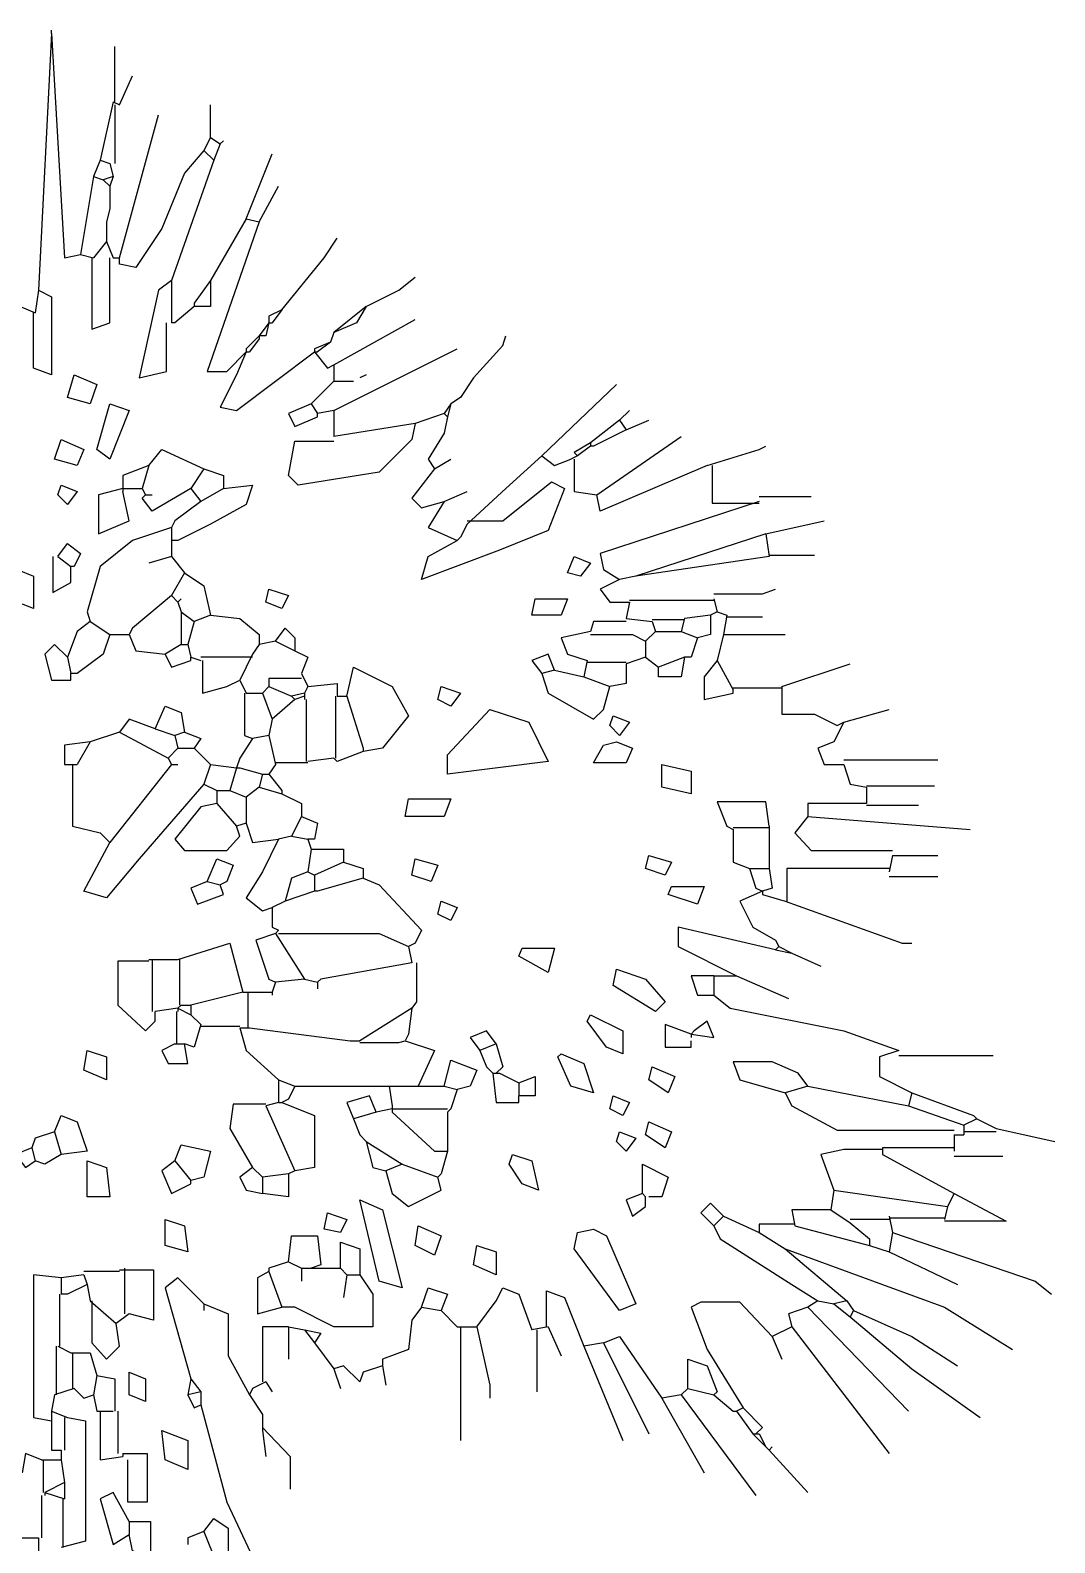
# Model space of a CAD drawing. Header units: inches. Extents: x -89 to -8, y 2 to 117.
# Drawn here: x -50.1 to -8.1, y 54.7 to 116.8 of the extents above; entities that cross this region are included whole.
import ezdxf

# ---------------------------------------------------------------- set-up
doc = ezdxf.new("R2010")
doc.units = ezdxf.units.IN
doc.header["$MEASUREMENT"] = 0
doc.layers.add('cben.net', color=7, linetype='Continuous')

# ---------------------------------------------------------------- blocks, each defined once
blk = doc.blocks.new('A$C7C6D5C81')
at = {"layer": 'cben.net', "color": 3, "linetype": 'Continuous'}
for points in [[(39.867, 114.266), (39.334, 103.733)], [(39.867, 114.266), (39.867, 114.399)], [(39.867, 114.266), (40.401, 105.067), (41.067, 105.2)], [(42.467, 111.466), (42.467, 113.733)], [(42.667, 111.333), (43.199, 112.533)], [(42.4, 111.466), (41.866, 109.066)], [(42.4, 111.466), (42.667, 111.333)], [(42.467, 111.333), (42.467, 108.933)], [(46.4, 110), (46.4, 111.333)], [(42.667, 105.067), (44.266, 110.934)], [(46.4, 110), (46.133, 109.467)], [(46.4, 110), (46.8, 109.733)], [(46.8, 109.733), (46.934, 109.867)], [(36.666, 109.733), (38.267, 103.199), (39.2, 102.8)], [(46.133, 109.467), (45.333, 108.533), (44.401, 106.267), (43.334, 104.667), (42.667, 104.8), (42.667, 105.067)], [(46.133, 109.467), (46.533, 109.066)], [(46.8, 109.733), (46.533, 109.066)], [(47.866, 106.666), (48.933, 109.333)], [(41.866, 109.066), (41.6, 108.4)], [(41.866, 109.066), (42.267, 108.933)], [(42.267, 108.933), (42.4, 108.4)], [(46.533, 109.066), (44.8, 104.133)], [(41.6, 108.4), (41.067, 105.2)], [(41.6, 108.4), (42, 108.267)], [(42.4, 108.4), (42, 108.267)], [(42, 108.267), (42.267, 107.999)], [(42.4, 108.4), (42.267, 107.999)], [(42.267, 107.999), (42.267, 107.067)], [(48.4, 106.533), (49.2, 107.999)], [(42.267, 107.067), (42.134, 106.533)], [(42.267, 107.067), (42.134, 106.533)], [(42.134, 106.533), (42.134, 105.734)], [(48.4, 106.533), (46.267, 100.4), (47.067, 100.4), (47.866, 101.2)], [(47.866, 106.666), (46.4, 104.133)], [(47.866, 106.666), (48.4, 106.533)], [(42.134, 105.734), (41.6, 105.067)], [(42.134, 105.734), (42.4, 105.067)], [(49.334, 102.933), (51.067, 105.067), (51.6, 105.867)], [(41.067, 105.2), (41.6, 105.067)], [(41.533, 105.067), (41.533, 102.134), (42.267, 102.4), (42.267, 105.067)], [(42.4, 105.067), (42.667, 105.067)], [(39.334, 103.733), (39.867, 103.467), (39.867, 100.266), (39.133, 100.533), (39.133, 102.8)], [(39.334, 103.733), (39.2, 102.8)], [(44.8, 104.133), (44.266, 103.733), (43.467, 100.133), (44.6, 100.4), (44.6, 102.4)], [(44.8, 104.133), (44.8, 102.4)], [(46.4, 104.133), (46.4, 103.066), (45.734, 103.066)], [(46.4, 104.133), (45.734, 103.199), (45.734, 103.066)], [(52.8, 103.066), (54.133, 103.733), (54.8, 104.266)], [(45.734, 103.066), (44.933, 102.4), (44.8, 102.4)], [(52.8, 103.066), (52.4, 102.4), (51.467, 102)], [(52.8, 103.066), (51.467, 102)], [(49.334, 102.933), (48.8, 102.666), (48.8, 102.4)], [(49.334, 102.933), (48.933, 102.4)], [(51.467, 100.667), (54.8, 102.533)], [(48.4, 101.866), (47.866, 101.333), (47.866, 101.2)], [(48.8, 102.4), (48.667, 101.866), (48.4, 101.866)], [(48.8, 102.4), (48.4, 101.866)], [(48.4, 101.866), (48.4, 101.733)], [(48.8, 102.4), (48.933, 102.4)], [(51.467, 102), (51.333, 101.6)], [(57.2, 100.133), (58.4, 101.466), (58.534, 101.866)], [(47.866, 101.2), (47.467, 100.266), (46.8, 98.933), (47.467, 98.8), (50.667, 101.2)], [(47.866, 101.2), (48.001, 101.2)], [(48.4, 101.733), (48.001, 101.2)], [(51.333, 101.6), (50.667, 101.333), (50.667, 101.2)], [(50.667, 101.2), (51.2, 100.533), (51.467, 100.667)], [(50.667, 101.2), (50.799, 101.2)], [(51.333, 101.6), (50.799, 101.2)], [(51.467, 98.8), (56.533, 101.333)], [(51.467, 100.667), (51.467, 100)], [(40.799, 100.266), (41.734, 99.867), (41.467, 99.066), (40.533, 99.333), (40.799, 100.266)], [(51.467, 100), (50.533, 99.066)], [(51.467, 100), (52.267, 100)], [(52.8, 100.266), (52.533, 100.133)], [(57.2, 100.133), (56.666, 99.333)], [(57.2, 100.133), (56.666, 99.333)], [(56.666, 99.333), (56.267, 99.066)], [(60, 96.934), (63.067, 99.867)], [(42.267, 99.066), (43.067, 98.8), (42.267, 96.799), (41.734, 97.2), (42.267, 99.066)], [(50.533, 99.066), (49.6, 98.667), (49.867, 98.134), (50.799, 98.533), (50.799, 98.667)], [(50.533, 99.066), (50.799, 98.667)], [(51.467, 98.8), (50.799, 98.667)], [(51.467, 98.8), (51.467, 97.733)], [(56.267, 99.066), (56, 98.667)], [(56.267, 99.066), (56.133, 98.533)], [(63.199, 98.4), (63.6, 98.8)], [(54.8, 98.267), (54.667, 97.6), (53.334, 96.267), (50, 95.734), (49.6, 96.133), (49.867, 97.533), (51.467, 97.533)], [(54.8, 98.267), (51.467, 97.733)], [(56, 98.667), (54.8, 98.267)], [(56.133, 98.533), (56, 97.866), (55.333, 96.799), (55.601, 96.4)], [(56, 98.667), (56.133, 98.533)], [(63.199, 98.4), (62, 97.467)], [(63.199, 98.4), (63.467, 97.999)], [(63.467, 97.999), (64.401, 98.4)], [(40.267, 97.6), (41.2, 97.2), (40.934, 96.533), (40, 96.799), (40.267, 97.6)], [(62, 97.467), (61.333, 97.067), (61.467, 96.934)], [(63.467, 97.999), (62.134, 97.333), (62, 97.333)], [(62, 97.467), (62, 97.333)], [(62.267, 95.333), (65.734, 97.733)], [(43.867, 96.533), (44.401, 97.2), (46.133, 96.4)], [(60, 96.934), (58.534, 95.599), (56.934, 94.133)], [(60, 96.934), (60.533, 96.533), (61.2, 96.799)], [(61.467, 96.934), (61.2, 96.799)], [(62, 97.333), (61.467, 96.934)], [(66.8, 96.533), (68.933, 97.2), (69.2, 97.333)], [(43.867, 96.533), (42.8, 96.133), (42.8, 95.599)], [(43.867, 96.533), (43.6, 95.599)], [(46.133, 96.4), (45.601, 95.599)], [(46.133, 96.4), (46.934, 96.133), (46.934, 95.599)], [(55.601, 96.4), (54.667, 95.2), (55.067, 94.8), (56, 95.067)], [(55.601, 96.4), (56.267, 96.799)], [(61.333, 96.799), (61.333, 95.466), (62.267, 95.333)], [(66.8, 96.533), (62.4, 94.667), (62.267, 95.333)], [(67, 96.533), (67, 95), (68.933, 95)], [(40.267, 95.734), (40.934, 95.466), (40.533, 94.933), (40.133, 95.333), (40.267, 95.734)], [(42.8, 95.599), (41.8, 95.333), (41.8, 93.733), (43.067, 94.266), (42.8, 95.466)], [(42.8, 95.599), (43.6, 95.599)], [(42.8, 95.599), (42.8, 95.466)], [(45.601, 95.599), (44, 94.667), (43.6, 95.2), (43.733, 95.333)], [(43.6, 95.599), (43.733, 95.333)], [(46.934, 95.599), (48.133, 95.734), (47.866, 94.933), (46.4, 94.133), (45.067, 93.467), (44.8, 93.467)], [(45.601, 95.599), (46, 95.067)], [(46.934, 95.599), (46, 95.067)], [(56.934, 94.266), (58.4, 94.266), (60.401, 95.867), (60.934, 95.599), (60.267, 93.866), (58.267, 93.066), (55.067, 91.866), (55.333, 92.8), (56.533, 93.467)], [(43.733, 95.333), (44, 95.333)], [(46, 95.067), (44.933, 94.266), (44.8, 94)], [(56, 95.067), (55.333, 94), (56.533, 93.467)], [(56, 95.067), (56.934, 95.466)], [(68.933, 95.067), (62.4, 92.933), (62.533, 92.267), (63.199, 91.866)], [(68.933, 95.266), (71.067, 95.266)], [(44.8, 94), (43.199, 93.467), (41.866, 92.4), (41.333, 90.533), (41.467, 90.133)], [(44.8, 94), (44.8, 93.467)], [(56.934, 94.133), (56.666, 93.6)], [(56.934, 94.133), (56.666, 93.6)], [(69.2, 93.733), (63.867, 92)], [(69.2, 93.733), (71.6, 94.266)], [(69.2, 93.733), (69.334, 92.8)], [(40.133, 92.8), (40.533, 93.334), (41.067, 92.933), (40.799, 92.4), (40.667, 92.4)], [(44.8, 93.467), (44.8, 92.8)], [(56.666, 93.6), (56.533, 93.467)], [(39.933, 92.8), (39.933, 91.333), (40.667, 91.733), (40.667, 92.4)], [(40.133, 92.8), (40.667, 92.4)], [(44.8, 92.8), (43.867, 92.533)], [(44.8, 92.8), (45.333, 92.134)], [(61.333, 92.8), (62, 92.533), (61.6, 92), (61.067, 92.134), (61.333, 92.8)], [(69.334, 92.8), (63.867, 92)], [(69.334, 92.866), (71.2, 92.866)], [(38.467, 92.267), (39.133, 92), (39.133, 90.667), (38.467, 90.934), (38.467, 92.267)], [(45.333, 92.134), (44.8, 91.2)], [(45.333, 92.134), (46.133, 91.6), (46.4, 90.4)], [(63.199, 91.866), (62.4, 91.466), (62.8, 90.934), (63.6, 90.934)], [(63.867, 92), (63.199, 91.866)], [(48.8, 91.466), (49.6, 91.2), (49.334, 90.667), (48.667, 90.934), (48.8, 91.466)], [(67.067, 91.267), (69.066, 91.267), (69.6, 91.466)], [(44.8, 91.2), (43.199, 89.867), (43.067, 89.6)], [(44.8, 91.2), (45.067, 90.934)], [(45.067, 90.934), (45.2, 91.067)], [(45.067, 90.934), (45.2, 90.533)], [(59.734, 91.067), (61.067, 91.067), (60.799, 90.4), (59.6, 90.4), (59.734, 91.067)], [(63.6, 90.934), (63.467, 90.266)], [(67.067, 91), (63.6, 91)], [(67.067, 91.067), (67.2, 90.533)], [(41.467, 90.133), (40.934, 89.733), (40.533, 88.667)], [(41.467, 90.133), (42.267, 89.6)], [(45.2, 90.533), (45.2, 89.2)], [(45.2, 90.533), (45.734, 90.133)], [(45.734, 90.133), (45.466, 89.2)], [(46.4, 90.4), (45.734, 90.133)], [(46.4, 90.4), (47.6, 90.266), (48.4, 89.6), (48.4, 89.2)], [(63.467, 90.133), (62.134, 90.133), (62, 89.733)], [(63.467, 90.266), (64.534, 90.133)], [(65.867, 90.2), (64.534, 90.2)], [(64.534, 90.133), (64.667, 89.733)], [(65.867, 90.266), (65.734, 89.733)], [(66.934, 90.4), (65.867, 90.266)], [(66.934, 90.4), (66.934, 89.6), (66.4, 89.467)], [(67.2, 90.533), (66.934, 90.4)], [(67.2, 90.533), (67.6, 90.4)], [(67.6, 90.4), (67.467, 89.6)], [(67.6, 90.333), (69.066, 90.333)], [(42.267, 89.6), (42, 88.8), (40.934, 87.999), (40.667, 87.999)], [(42.267, 89.6), (43.067, 89.6)], [(43.067, 89.6), (43.334, 88.933), (44.534, 88.8)], [(49.066, 89.333), (49.466, 89.867), (49.867, 89.467), (49.867, 88.933)], [(62, 89.733), (60.799, 89.467), (61.067, 88.8), (61.866, 88.533)], [(62, 89.6), (63.733, 89.6), (64.266, 89.333)], [(64.667, 89.733), (64.266, 89.333)], [(64.667, 89.733), (65.734, 89.733)], [(65.734, 89.733), (66.4, 89.467)], [(66.4, 89.467), (66.133, 88.667), (65.867, 88.667)], [(67.467, 89.6), (67.2, 88.533)], [(67.467, 89.6), (70, 89.6)], [(40.533, 88.667), (40, 89.2), (39.6, 88.8), (39.867, 87.733), (40.667, 87.733), (40.667, 87.999)], [(45.2, 89.2), (44.534, 88.8)], [(44.534, 88.8), (44.8, 88.267), (45.601, 88.533), (45.601, 88.667)], [(45.2, 89.2), (45.466, 89.2)], [(45.466, 89.2), (45.601, 88.667)], [(48.133, 88.8), (47.6, 87.733)], [(48.4, 89.2), (48.133, 88.8)], [(49.066, 89.333), (48.4, 89.2)], [(49.066, 89.333), (49.867, 88.933)], [(49.867, 88.933), (50.401, 88.667), (50.133, 87.999)], [(60.533, 88.134), (60.267, 88.8), (59.6, 88.533), (60, 87.999)], [(64.266, 89.333), (64.266, 88.667)], [(40.533, 88.667), (40.667, 87.999)], [(45.601, 88.667), (46, 88.533)], [(48.133, 88.667), (46, 88.667)], [(46.067, 88.533), (46.067, 87.2), (47.067, 87.467), (47.6, 87.733)], [(52, 87.067), (52.267, 88.267), (53.867, 87.467), (54.534, 86.267), (53.467, 84.933), (52.667, 84.8)], [(61.866, 88.533), (61.734, 87.866)], [(61.866, 88.467), (63.467, 88.467)], [(63.467, 88.4), (63.467, 87.6), (62.8, 87.467)], [(64.266, 88.667), (63.467, 88.4)], [(64.266, 88.667), (64.8, 88.267)], [(65.867, 88.667), (65.734, 87.866), (64.8, 87.866), (64.8, 88.267)], [(65.867, 88.667), (64.8, 88.267)], [(67.2, 88.533), (66.666, 87.866), (66.666, 86.934), (67.866, 87.2), (67.866, 87.333)], [(67.2, 88.533), (67.866, 87.333)], [(69.867, 87.467), (72.667, 88.4)], [(47.6, 87.733), (47.866, 87.2)], [(50.133, 87.8), (48.8, 87.8), (48.8, 87.467)], [(50.133, 87.999), (50.401, 87.467)], [(50.401, 87.467), (51.6, 87.6), (51.6, 87.067)], [(60.533, 88.134), (60, 87.999)], [(60, 87.999), (60.267, 87.2), (62.134, 86.133), (62.533, 86.533), (62.8, 87.467)], [(60.533, 88.134), (61.734, 87.866)], [(61.734, 87.866), (62.8, 87.467)], [(47.8, 87.2), (47.8, 85.466), (48.133, 85.333)], [(47.866, 87.2), (48.534, 87.2)], [(48.8, 87.467), (48.534, 87.2)], [(48.534, 87.2), (48.933, 86.133)], [(48.8, 87.467), (49.734, 87.067)], [(49.867, 86.934), (48.933, 86.133)], [(50.267, 87.2), (49.734, 87.067)], [(49.734, 87.067), (49.867, 86.934)], [(50.267, 87.067), (49.867, 86.934)], [(50.401, 87.467), (50.267, 87.2)], [(50.267, 87.2), (50.267, 87.067)], [(50.267, 87.067), (50.267, 86.934)], [(50.333, 86.934), (50.333, 84.399)], [(51.533, 87.067), (51.533, 84.534)], [(51.6, 87.067), (52, 87.067)], [(52, 87.067), (52.667, 84.933), (52.667, 84.8)], [(55.867, 87.467), (56.666, 87.2), (56.267, 86.666), (55.734, 86.934), (55.867, 87.467)], [(69.867, 87.4), (67.866, 87.4)], [(69.867, 87.467), (69.867, 86.333), (71.2, 86.333), (72.134, 85.867), (72.4, 86)], [(44.133, 85.734), (44.534, 86.666), (45.2, 86.4), (45.333, 85.599)], [(57.866, 86.533), (59.466, 86), (60.267, 84.399), (56.133, 83.866), (56.133, 84.667), (57.866, 86.533)], [(72.4, 86), (74.266, 86.533)], [(44.133, 85.734), (43.067, 86.133), (42.667, 85.599)], [(44.133, 85.734), (44.933, 85.466)], [(48.933, 86.133), (48.8, 85.466)], [(62.933, 86.267), (63.6, 86), (63.199, 85.466), (62.8, 85.867), (62.933, 86.267)], [(72.4, 86), (72, 85.2), (71.333, 84.933), (71.6, 84.266), (72.4, 84.266)], [(41.467, 85.2), (40.401, 85.067), (40.401, 84.266), (40.934, 84.266)], [(41.467, 85.2), (40.934, 84.266)], [(42.667, 85.599), (41.467, 85.2)], [(42.667, 85.599), (44.667, 84.534)], [(45.333, 85.599), (44.933, 85.466)], [(44.933, 85.466), (45.067, 84.933)], [(45.333, 85.599), (46, 85.333), (45.734, 84.933)], [(48.133, 85.333), (47.6, 84.534), (47.467, 84.133)], [(48.8, 85.466), (48.133, 85.333)], [(48.8, 85.466), (49.066, 84.266)], [(63.067, 85.2), (63.733, 84.933), (63.467, 84.333), (62.134, 84.333), (62.533, 85.067), (63.067, 85.2)], [(45.067, 84.933), (44.667, 84.534)], [(44.667, 84.534), (44.8, 84.266)], [(45.067, 84.933), (45.734, 84.933)], [(45.734, 84.933), (46.4, 84.266)], [(51.467, 84.534), (50.401, 84.399)], [(52.667, 84.8), (51.6, 84.399), (51.467, 84.534)], [(72.4, 84.467), (76.267, 84.467)], [(40.734, 84.266), (40.734, 81.733), (41.866, 81.466), (42.267, 81.067)], [(44.8, 84.266), (42.267, 81.067)], [(44.8, 84.266), (45.067, 84.266)], [(46.4, 84.266), (46.133, 83.467)], [(46.4, 84.266), (47.467, 84.133)], [(47.467, 84.133), (47.2, 83.199)], [(47.467, 84.133), (47.6, 84.133)], [(47.6, 84.133), (48.534, 83.866)], [(48.534, 83.866), (48.4, 83.334)], [(48.534, 83.866), (48.8, 83.866)], [(49.066, 84.266), (48.8, 83.866)], [(48.8, 83.866), (49.334, 83.199), (49.334, 83.066)], [(50.401, 84.333), (49.066, 84.333)], [(64.933, 84.266), (66.133, 84), (66.133, 83.066), (64.933, 83.334), (64.933, 84.266)], [(72.4, 84.266), (72.667, 83.467), (73.334, 83.334)], [(46.133, 83.467), (43.467, 80.4), (42.134, 78.8), (41.2, 79.066), (42.267, 81.067)], [(46.133, 83.467), (46.666, 83.199)], [(46.666, 83.199), (46.666, 82.666)], [(46.666, 83.199), (47.2, 83.199)], [(47.2, 83.199), (47.866, 82.933)], [(48.4, 83.334), (47.866, 82.933)], [(48.4, 83.334), (49.334, 83.066)], [(73.334, 83.4), (76.133, 83.4)], [(73.334, 83.334), (73.334, 82.666)], [(46.666, 82.666), (46, 82.533), (44.933, 81.2), (45.333, 80.734), (47.067, 80.734), (47.6, 81.333), (47.467, 81.733)], [(46.666, 82.666), (47.467, 81.733)], [(47.866, 82.933), (47.866, 81.866)], [(49.334, 83.066), (50.133, 82.666), (50.133, 82.134)], [(54.534, 82.866), (56.267, 82.866), (56, 82.134), (54.401, 82.134), (54.534, 82.866)], [(69.334, 81.733), (69.2, 82.733), (67.2, 82.733), (67.6, 81.733), (67.866, 81.6)], [(73.334, 82.666), (70.934, 82.666), (70.934, 82.134)], [(73.334, 82.6), (75.466, 82.6)], [(50.133, 82.134), (49.734, 81.333)], [(50.133, 82.134), (50.799, 81.866), (50.667, 81.2), (50.401, 81.2)], [(70.934, 82.134), (70.401, 81.466), (71.067, 80.734), (74.401, 80.734)], [(70.934, 82.134), (77.6, 81.6)], [(47.866, 81.866), (47.467, 81.733)], [(47.866, 81.866), (48.133, 81.067), (49.2, 81.2)], [(49.734, 81.333), (49.2, 81.2)], [(49.734, 81.333), (50.401, 81.2)], [(69.334, 81.666), (67.866, 81.666)], [(67.866, 81.6), (67.866, 80.266), (68.534, 80)], [(69.334, 81.733), (69.334, 80)], [(49.2, 81.2), (48.534, 79.867), (47.866, 78.8), (48.534, 78.267), (48.933, 78.4)], [(50.401, 81.2), (50.533, 80.8)], [(50.533, 80.8), (50.401, 79.867)], [(50.533, 80.8), (51.866, 80.8), (51.866, 80.266)], [(46.267, 79.467), (46.666, 80.4), (47.333, 80.133), (47.067, 79.467), (46.8, 79.333)], [(51.866, 80.266), (50.667, 79.733)], [(51.866, 80.266), (52.667, 80), (52.667, 79.6)], [(54.8, 80.4), (55.734, 80.133), (55.466, 79.467), (54.667, 79.733), (54.8, 80.4)], [(64.401, 80.533), (65.333, 80.266), (65.067, 79.733), (64.266, 80), (64.401, 80.533)], [(74.401, 80.533), (74.266, 79.867)], [(74.401, 80.533), (76.267, 80.533)], [(46.267, 79.467), (45.601, 79.2), (45.867, 78.533), (46.934, 78.933), (46.8, 79.333)], [(46.267, 79.467), (46.8, 79.333)], [(50.401, 79.867), (49.734, 79.6), (49.466, 78.667)], [(50.401, 79.867), (50.667, 79.733)], [(50.667, 79.733), (50.667, 79.066)], [(52.667, 79.6), (50.799, 79.066), (50.667, 79.066)], [(52.667, 79.6), (53.334, 79.333), (55.067, 77.467), (54.8, 76.934), (54.534, 76.799)], [(68.534, 80), (69.334, 80)], [(68.534, 80), (68.8, 79.2), (69.066, 79.066)], [(69.334, 80), (69.466, 79.2), (69.066, 79.066)], [(74.266, 80), (70.067, 80), (70.067, 78.667)], [(74.266, 79.667), (76.267, 79.667)], [(50.667, 79.066), (49.466, 78.667)], [(65.333, 79.266), (66.666, 79.266), (66.4, 78.533), (65.2, 78.933), (65.333, 79.266)], [(69.066, 79.066), (68.133, 78.667), (68.667, 77.6), (69.6, 77.067), (69.734, 76.799)], [(69.066, 79.066), (69.066, 78.933)], [(69.066, 78.933), (70, 78.667)], [(49.466, 78.667), (48.933, 78.4)], [(48.933, 78.4), (48.933, 77.6), (49.2, 77.467)], [(55.867, 78.667), (56.533, 78.4), (56.267, 77.866), (55.734, 78.134), (55.867, 78.667)], [(70, 78.667), (74.8, 76.934), (75.2, 76.934)], [(69.6, 76.666), (65.601, 77.6), (65.601, 76.799), (68.001, 75.599)], [(49.066, 77.333), (48.267, 77.067), (48.8, 75.466), (49.066, 75.333)], [(49.2, 77.467), (49.066, 77.333)], [(49.066, 77.333), (50.267, 75.466)], [(49.2, 77.333), (53.334, 77.333), (54.534, 76.799)], [(45.067, 76.267), (47.2, 76.934), (47.733, 74.933)], [(54.534, 76.799), (54.667, 76.133)], [(59.2, 76.733), (60.533, 76.733), (60.267, 75.734), (59.066, 76.4), (59.2, 76.733)], [(69.734, 76.799), (69.6, 76.666)], [(69.6, 76.666), (70.267, 76.533)], [(69.734, 76.799), (70.267, 76.533)], [(70.267, 76.533), (71.467, 76)], [(43.867, 76.2), (42.6, 76.2), (42.6, 74.399), (43.733, 73.334), (44.133, 73.733), (44.133, 74.133)], [(43.867, 76.267), (45.067, 76.267)], [(44, 76.267), (44, 74.133)], [(45.133, 76.267), (45.133, 74.399)], [(54.667, 76.133), (50.934, 75.466), (50.799, 75.333)], [(54.867, 76.133), (54.867, 74.534), (54.667, 74.266)], [(63.067, 75.867), (64.266, 75.466), (65.067, 74.534), (64.667, 74.133), (62.933, 75.2), (63.067, 75.867)], [(49.066, 75.333), (48.933, 74.933)], [(50.267, 75.466), (49.066, 75.333)], [(50.267, 75.466), (50.799, 75.333)], [(50.799, 75.333), (50.799, 75.067)], [(67.067, 75.599), (66.133, 75.599), (66.4, 74.8), (67.067, 74.8)], [(67.067, 75.599), (68.001, 75.599)], [(67.067, 75.599), (67.067, 74.8)], [(68.001, 75.599), (70.133, 74.667)], [(47.733, 74.933), (45.601, 74.399)], [(47.733, 74.933), (47.866, 74.933)], [(47.866, 74.933), (48.001, 74.933)], [(47.933, 74.933), (47.933, 73.467)], [(48.001, 74.933), (48.933, 74.933)], [(48.933, 74.933), (48.933, 74.8)], [(67.067, 74.8), (67.733, 74.266), (72.4, 73.334), (74.667, 72.533)], [(45.067, 74.266), (44.133, 74.133)], [(45, 74.133), (45, 72.8)], [(45.2, 74.399), (45.067, 74.266)], [(45.067, 74.266), (45.601, 74)], [(45.067, 74.266), (45.067, 74.133)], [(45.2, 74.399), (45.601, 74.399)], [(45.601, 74.399), (45.601, 74)], [(45.601, 74), (46, 73.6)], [(54.667, 74.266), (52.533, 72.933)], [(54.667, 74.266), (54.534, 73.199), (54.401, 72.933)], [(62, 74), (63.334, 73.334), (63.334, 72.4), (62.667, 72.666), (61.866, 73.733), (62, 74)], [(46, 73.6), (45.734, 72.666), (45.333, 72.8)], [(46, 73.533), (47.6, 73.533)], [(47.6, 73.467), (47.866, 72.533), (49.2, 71.333)], [(47.6, 73.467), (48.001, 73.467)], [(48.001, 73.467), (52.134, 72.933), (52.533, 72.933)], [(58.133, 72.8), (57.733, 73.334), (57.067, 73.066), (57.467, 72.533)], [(66.133, 73.199), (65.067, 73.6), (65.067, 72.666), (66.133, 72.666), (66.133, 72.933)], [(66.133, 73.199), (67.067, 73.066), (66.8, 73.733), (66.267, 73.334), (66.133, 73.199)], [(44.933, 72.8), (44.401, 72.533), (44.667, 72), (45.466, 72), (45.333, 72.8)], [(44.933, 72.8), (45.333, 72.8)], [(52.533, 72.866), (54.133, 72.866), (54.401, 72.933)], [(54.401, 72.933), (55.601, 72.533), (54.933, 71.067)], [(58.133, 72.8), (57.467, 72.533)], [(58.133, 72.8), (58.4, 71.866), (58.133, 71.6)], [(66.133, 73.199), (66.133, 73.066)], [(41.333, 72.533), (42.134, 72.267), (42.134, 71.333), (41.2, 71.733), (41.333, 72.533)], [(56, 71.067), (56.267, 72.134), (57.333, 71.733), (57.067, 71.067), (56.533, 70.934)], [(57.467, 72.533), (57.733, 71.866), (58.001, 71.6)], [(60.799, 72.4), (61.734, 72), (62.134, 70.8), (61.2, 71.067), (60.667, 72.267), (60.799, 72.4)], [(70.934, 71.067), (70.533, 71.6), (69.466, 72.067), (67.866, 72.067), (68.133, 71.333), (70, 70.8)], [(74.667, 72.533), (73.867, 72.267), (73.867, 71.466), (75.2, 70.8)], [(74.667, 72.333), (78.534, 72.333)], [(58.001, 71.6), (58.133, 70.4), (59.066, 70.4), (59.066, 70.667)], [(58.001, 71.6), (58.133, 71.6)], [(58.133, 71.6), (58.267, 71.6)], [(58.267, 71.6), (59.066, 71.2)], [(59.066, 71.2), (59.734, 71.466), (59.734, 70.667), (59.066, 70.667)], [(64.534, 71.866), (65.466, 71.466), (65.2, 70.8), (64.401, 71.333), (64.534, 71.866)], [(49.2, 71.333), (49.2, 70.4)], [(49.2, 71.333), (49.867, 71.067)], [(49.867, 71.067), (49.6, 70.533), (49.334, 70.4)], [(49.867, 71.067), (53.733, 71.067)], [(53.733, 71.067), (54.933, 71.067)], [(53.733, 71.067), (53.867, 70.266)], [(54.933, 71.067), (56, 71.067)], [(56, 71.067), (56.533, 70.934)], [(56.533, 70.934), (56.267, 70.133), (56.133, 70)], [(59.066, 71.2), (59.066, 70.667)], [(70.934, 71.067), (70, 70.8)], [(70, 70.8), (70.267, 70.266), (72.134, 69.266), (74, 69.266), (75.2, 69.266), (76.934, 69.266)], [(70.934, 71.067), (75.067, 70.266)], [(75.2, 70.8), (75.067, 70.266)], [(75.2, 70.8), (77.733, 69.867), (77.866, 69.733)], [(48.667, 70.333), (47.333, 70.333), (47.2, 69.333), (48.133, 67.733)], [(49.2, 70.4), (48.667, 70.266)], [(48.667, 70.266), (49.867, 67.6)], [(49.2, 70.4), (49.334, 70.4)], [(49.334, 70.4), (50.667, 69.867), (50.667, 67.733), (49.867, 67.6)], [(53.199, 70), (52.933, 70.667), (52, 70.4), (52.267, 69.733)], [(53.867, 70.266), (53.867, 70.133)], [(62.933, 70.667), (63.6, 70.4), (63.334, 69.867), (62.8, 70.133), (62.933, 70.667)], [(75.067, 70.266), (77.333, 69.467)], [(40, 69.2), (40.267, 69.867), (40.934, 69.6), (41.333, 68.4), (40.267, 68.267)], [(53.199, 70), (52.267, 69.733)], [(52.267, 69.733), (52.533, 69.066), (52.8, 68.8)], [(53.867, 70.133), (53.199, 70)], [(53.867, 70.133), (56.133, 70.133)], [(53.867, 70.133), (53.867, 70)], [(53.867, 70), (55.601, 68.4), (56.133, 68.4)], [(56.133, 70), (56.133, 68.4)], [(64.401, 69.6), (65.333, 69.2), (65.067, 68.533), (64.266, 69.066), (64.401, 69.6)], [(77.866, 69.733), (77.333, 69.467)], [(77.866, 69.733), (78.667, 69.333)], [(40, 69.2), (39.2, 68.933), (39.066, 68.533)], [(40, 69.2), (40.267, 68.267)], [(63.199, 69.2), (63.867, 68.933), (63.467, 68.4), (63.067, 68.8), (63.199, 69.2)], [(76.934, 69.066), (76.934, 68.4)], [(76.934, 69.066), (77.333, 69.066)], [(77.333, 69.467), (77.333, 69.066)], [(78.667, 69.2), (77.333, 69.2)], [(78.667, 69.333), (81.067, 68.8)], [(39.066, 68.533), (38.4, 68.267), (38.8, 67.733), (39.2, 67.999)], [(39.066, 68.533), (39.2, 67.999)], [(44.933, 67.999), (45.2, 68.667), (46.4, 68.4), (46.133, 67.333), (45.601, 67.2)], [(52.8, 68.8), (53.067, 67.733), (53.6, 67.6)], [(52.8, 68.8), (54.266, 67.866)], [(56.133, 68.4), (55.867, 67.467), (55.734, 67.333)], [(74, 68.467), (72.4, 68.467), (71.467, 68.267), (72, 66.799)], [(76.934, 68.533), (74, 68.533), (74, 68.267)], [(40.267, 68.267), (39.6, 67.866), (39.2, 67.999)], [(41.333, 67.999), (42.134, 67.733), (42.267, 66.533), (41.333, 66.533), (41.333, 67.999)], [(44.933, 67.999), (44.401, 67.6), (44.8, 66.666), (45.601, 67.067), (45.601, 67.2)], [(44.933, 67.999), (45.601, 67.2)], [(48.133, 67.733), (47.6, 67.333), (47.866, 66.799), (48.534, 66.666)], [(48.133, 67.733), (48.534, 67.333)], [(54.266, 67.866), (53.6, 67.6)], [(54.266, 67.866), (55.734, 67.333)], [(58.8, 68.267), (59.6, 67.999), (59.867, 66.799), (59.2, 67.067), (58.667, 67.866), (58.8, 68.267)], [(64.133, 66.666), (64.133, 67.866), (65.2, 67.333), (64.933, 66.533), (64.401, 66.533)], [(74, 68.267), (76.934, 66.666)], [(76.934, 68.199), (78.933, 68.199)], [(49.6, 67.467), (49.6, 66.533), (48.534, 66.666)], [(49.6, 67.467), (48.534, 67.333)], [(48.534, 67.333), (48.534, 66.666)], [(49.867, 67.6), (49.6, 67.467)], [(53.6, 67.6), (53.867, 66.666), (54.534, 66.133), (55.867, 66.799), (55.734, 67.333)], [(64.133, 66.666), (63.467, 66.4), (63.733, 65.734), (64.266, 66.133), (64.266, 66.533)], [(64.133, 66.666), (64.266, 66.533)], [(72, 66.799), (71.866, 66)], [(72, 66.799), (76.666, 66.133)], [(76.934, 66.666), (79.066, 65.533), (76.533, 65.533)], [(76.934, 66.666), (76.666, 66.133)], [(51.2, 65.867), (52, 65.599), (51.734, 65.067), (51.067, 65.2), (51.2, 65.867)], [(52.533, 66.4), (53.467, 66), (54.266, 62.8), (53.334, 63.066), (52.533, 66.4)], [(67.467, 65.734), (66.934, 66.267), (66.533, 65.867), (67.067, 65.333)], [(71.866, 66), (70.267, 66), (70.401, 65.333)], [(71.866, 66), (72.667, 65.466)], [(76.666, 66.133), (76.533, 65.599)], [(44.534, 65.599), (45.333, 65.333), (45.466, 64.266), (44.534, 64.534), (44.534, 65.599)], [(54.933, 65.333), (55.867, 64.933), (55.601, 64.133), (54.8, 64.534), (54.933, 65.333)], [(62.134, 65.2), (62.667, 64.933), (63.867, 62.134), (63.199, 61.866), (61.333, 64.399), (61.467, 65.067), (62.134, 65.2)], [(67.467, 65.734), (67.067, 65.333)], [(67.067, 65.333), (67.333, 64.8), (70.267, 62.933), (71.333, 62.267)], [(67.467, 65.734), (68.933, 65.067)], [(70.401, 65.4), (68.933, 65.4), (68.933, 65.067)], [(70.401, 65.333), (73.467, 64.534)], [(74.266, 65.599), (72.667, 65.599)], [(72.667, 65.466), (73.467, 64.8), (73.467, 64.534)], [(74.266, 65.734), (74.401, 65.067)], [(74.266, 65.667), (76.533, 65.667)], [(49.6, 63.866), (49.734, 64.933), (50.799, 64.933), (50.934, 63.733), (50.533, 63.6)], [(51.734, 63.6), (51.734, 64.667), (52.533, 64.399), (52.533, 63.334)], [(68.933, 65.067), (70, 64.399)], [(74.401, 65.067), (74.266, 64.266)], [(74.401, 65.067), (80.267, 63.066), (80.934, 62.533)], [(57.333, 64.534), (58.133, 64.266), (58.133, 63.334), (57.2, 63.733), (57.333, 64.534)], [(70, 64.399), (74, 62.933), (76.533, 62), (79.334, 60.266)], [(70, 64.399), (72.533, 62.267)], [(73.467, 64.534), (74.266, 64.266)], [(74.266, 64.266), (77.067, 62.933)], [(40.267, 63.199), (39.133, 63.334), (39.133, 57.467), (39.867, 57.333)], [(41.2, 63.334), (40.267, 63.199)], [(42.667, 63.467), (41.2, 63.467)], [(41.2, 63.334), (41.333, 62.933)], [(42.667, 63.533), (44.066, 63.533), (44.066, 61.466), (43.067, 61.733)], [(42.866, 63.6), (42.866, 61.733)], [(48.8, 63.467), (48.334, 63.199), (48.334, 61.733), (49.334, 62)], [(49.6, 63.866), (48.8, 63.6), (48.8, 63.467)], [(48.8, 63.467), (49.334, 62)], [(52.533, 63.334), (53.067, 62.533), (53.067, 61.2), (51.467, 61.2), (49.867, 62), (49.334, 62)], [(49.6, 63.866), (50.133, 63.6)], [(50.133, 63.6), (50.133, 63.066)], [(50.133, 63.6), (50.533, 63.6)], [(50.533, 63.6), (51.734, 63.6)], [(51.734, 63.6), (52, 63.334)], [(52, 63.334), (51.866, 62.4)], [(52, 63.334), (52.533, 63.334)], [(40.267, 63.199), (40.267, 62.533)], [(41.333, 62.933), (40.533, 62.533), (40.267, 62.533)], [(41.333, 62.933), (41.467, 62.267)], [(46.133, 62.134), (45.067, 63.199), (44.534, 62.8), (45.601, 59.066)], [(55.067, 62), (55.333, 62.8), (56.133, 62.533), (55.867, 61.866)], [(57.333, 61.2), (58.133, 62.267), (58.4, 62.8), (59.066, 62.533), (59.6, 61.067)], [(40.2, 62.533), (40.2, 60.4)], [(41.467, 62.267), (42.533, 61.333)], [(41.533, 62.267), (41.533, 60.533), (42.134, 59.867), (42.667, 60.4), (42.533, 61.333)], [(46.133, 62.134), (47.134, 61.733), (47.134, 60), (48.001, 58.4)], [(46.133, 62.134), (46.133, 61.866)], [(60.2, 61.2), (60.2, 62.666), (60.934, 62.4), (61.734, 60.4)], [(69.466, 60.8), (68.133, 62.2), (66.533, 62.2), (66.133, 62), (66.8, 60.266), (68.267, 57.866)], [(71.333, 62.267), (70.934, 62)], [(71.333, 62.267), (72, 62.134)], [(72.533, 62.267), (72, 62.134)], [(72, 62.134), (72.667, 61.6)], [(72.533, 62.267), (72.8, 61.866)], [(43.067, 61.733), (42.533, 61.333)], [(55.067, 62), (54.667, 61.466), (54.534, 60.266), (53.467, 59.867), (53.467, 59.6)], [(55.067, 62), (55.867, 61.866)], [(55.867, 61.866), (56.533, 61.2)], [(70.934, 62), (70.133, 61.733), (70.267, 61.2)], [(70.934, 62), (75.067, 57.733)], [(72.8, 61.866), (72.667, 61.6)], [(72.667, 61.6), (75.2, 59.467), (78.001, 57.467)], [(72.8, 61.866), (75.2, 60.8), (77.067, 59.6)], [(49.6, 61.2), (48.534, 61.2), (48.534, 58.933)], [(49.6, 61.2), (49.6, 59.867)], [(49.6, 61.2), (50.267, 61.067)], [(50.267, 61.067), (50.934, 60.934), (50.667, 60.533)], [(50.267, 61.067), (50.667, 60.533)], [(56.533, 61.2), (57.333, 61.2)], [(56.666, 61.2), (56.666, 56.533)], [(57.333, 61.2), (57.866, 58.8), (57.866, 58.267)], [(60.267, 61.2), (59.6, 61.067)], [(59.8, 61.067), (59.8, 58.533)], [(60.267, 61.2), (60.799, 60)], [(70.267, 61.2), (69.466, 60.8)], [(70.267, 61.2), (74.266, 56)], [(40.067, 60.4), (40.067, 58.4)], [(40.133, 60.4), (40.667, 60.133)], [(50.667, 60.533), (51.467, 59.467)], [(62.533, 60.533), (61.734, 60.4)], [(61.734, 60.4), (63.334, 56.533)], [(62.533, 60.533), (63.199, 60.8), (64.933, 58.267)], [(62.533, 60.533), (64.401, 56.799)], [(69.466, 60.8), (69.867, 59.867)], [(40.667, 60.133), (41.467, 60.133), (41.734, 59.2)], [(40.734, 60.133), (40.734, 58.667)], [(53.467, 59.6), (52.667, 59.333), (52.533, 58.933), (51.866, 59.6), (51.467, 59.467)], [(53.467, 59.6), (53.6, 58.8)], [(66, 58.667), (66, 59.867), (66.8, 59.6), (67.2, 58.533), (67.067, 58.4)], [(41.734, 59.2), (41.6, 58.4)], [(41.734, 59.2), (42.467, 59.066), (42.467, 57.733)], [(43.067, 59.333), (43.733, 59.066), (43.733, 58.134), (43.067, 58.4), (43.067, 59.333)], [(45.601, 59.066), (45.466, 58.4)], [(45.601, 59.066), (46, 58.533)], [(51.467, 59.467), (51.734, 58.667)], [(40, 58.4), (39.867, 57.733)], [(40.799, 58.667), (40, 58.4)], [(40.799, 58.667), (41.2, 58.267), (41.6, 58.4)], [(41.6, 58.4), (41.734, 57.733)], [(46, 58.533), (45.466, 58.4)], [(45.466, 58.4), (45.734, 57.866), (46, 57.999)], [(46, 58.533), (46, 57.999)], [(48.667, 58.933), (48.133, 58.667), (48.001, 58.4)], [(48.001, 58.4), (48.534, 57.6)], [(48.667, 58.933), (48.933, 58.533)], [(65.734, 58.4), (64.933, 58.267)], [(66, 58.667), (65.734, 58.4)], [(65.734, 58.4), (68.8, 54.266)], [(66, 58.667), (67.067, 58.4)], [(67.067, 58.4), (67.866, 57.733), (68.001, 57.733)], [(39.867, 57.733), (39.867, 57.333)], [(39.867, 57.733), (40.533, 57.467)], [(41.734, 57.733), (42.4, 57.733)], [(41.866, 57.733), (41.866, 55.734), (42.8, 55.867)], [(42.6, 57.733), (42.6, 56)], [(46, 57.999), (47.067, 54), (48.267, 51.466)], [(64.933, 58.267), (66.666, 55.2)], [(68.267, 57.866), (68.001, 57.733)], [(68.001, 57.733), (68.667, 56.799)], [(68.267, 57.866), (69.066, 57.067), (68.8, 56.799)], [(39.867, 57.333), (39.867, 56.133), (40.267, 56.133)], [(40.533, 57.467), (41.267, 57.333), (41.267, 52.4), (40.267, 52.134)], [(40.401, 57.467), (40.401, 56.133)], [(48.534, 57.6), (48.534, 57.067)], [(48.534, 57.6), (48.534, 57.067)], [(44.401, 56.934), (45.466, 56.533), (45.466, 55.333), (44.534, 55.734), (44.401, 56.934)], [(48.534, 57.067), (49.667, 55.867), (49.667, 54.534)], [(48.534, 57.067), (48.534, 56.934)], [(48.534, 56.934), (48.667, 55.867)], [(68.667, 56.799), (69.2, 56.267)], [(68.667, 56.799), (68.8, 56.799)], [(68.8, 56.799), (68.933, 56.799)], [(68.933, 56.799), (69.2, 56.267)], [(39.466, 55.734), (38.8, 56), (38.667, 55.2)], [(40.267, 56.133), (40.267, 55.734)], [(42.8, 56), (43.8, 56), (43.8, 54), (43.001, 54), (43.001, 55.734)], [(42.8, 56), (42.8, 55.867)], [(69.2, 56.267), (69.334, 56.133)], [(69.334, 56.133), (69.466, 56.267)], [(69.334, 56.133), (70.934, 54.399)], [(39.466, 55.734), (40.267, 55.734)], [(39.534, 55.734), (39.534, 54.399)], [(40.267, 55.734), (40.401, 54.8)], [(40.401, 54.8), (39.6, 54.399)], [(40.401, 54.8), (40.401, 54.133)], [(39.466, 54.266), (39.466, 52.533)], [(39.6, 54.399), (40.401, 54.133)], [(39.6, 54.399), (39.6, 54.266)], [(40.333, 54.133), (40.333, 52.134)], [(43.067, 53.199), (42.4, 54.399), (41.866, 54.133), (42.4, 52.267), (43.067, 52.666)], [(43.067, 53.199), (43.933, 53.199), (43.933, 51.733), (43.199, 52), (43.067, 52.666)], [(43.067, 53.199), (43.067, 52.666)], [(46.133, 52.8), (45.466, 52.533), (45.466, 52.267)], [(46.133, 52.8), (46.533, 53.334), (47.134, 52.933), (47.134, 51.466), (46.666, 51.466)], [(46.133, 52.8), (46.666, 51.466)], [(38.4, 52.533), (39.334, 52.533)], [(39.334, 52.533), (39.334, 50.8)]]:
    blk.add_lwpolyline(points, dxfattribs=at)

msp = doc.modelspace()

# ---------------------------------------------------------------- block references
at = {"layer": 'cben.net', "color": 0}
msp.add_blockref('A$C7C6D5C81', (-89.146, 2.405), dxfattribs=at)

doc.saveas('drawing.dxf')
